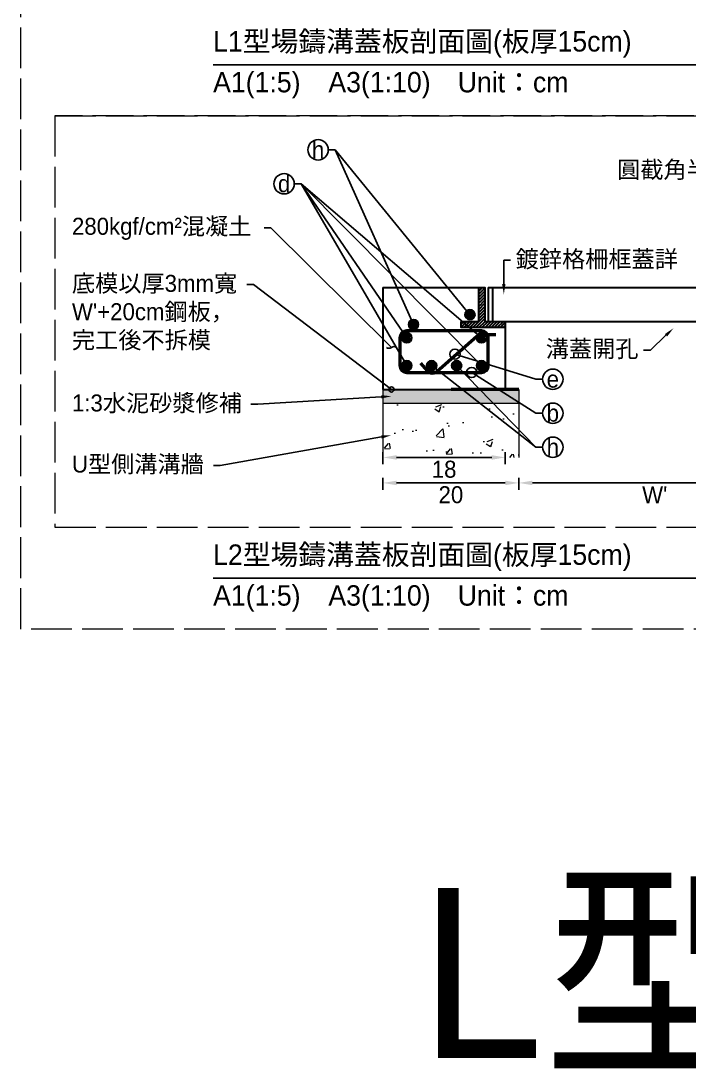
# Model space of a CAD drawing. Extents: x -2931 to 4779, y -2120 to 304.
# Drawn here: x -970.9 to -774.2, y -780.5 to -471.6 of the extents above; entities that cross this region are included whole.
import ezdxf
from ezdxf import colors
from ezdxf.entities.mleader import LeaderData, LeaderLine
from ezdxf.math import Vec2, Vec3

# ---------------------------------------------------------------- set-up
doc = ezdxf.new("R2010")
doc.units = 0
doc.header["$MEASUREMENT"] = 0
doc.linetypes.add('ACAD_ISO02W100', pattern=[15, 12, -3])
doc.layers.add('一、4.基本-隱藏', color=9, linetype='ACAD_ISO02W100', lineweight=20, plot=False)
doc.layers.add('三、3.文字-註解文字', color=2, linetype='Continuous')
for name, color, linetype, lineweight in [('二、1.繪圖-既有設施', 8, 'Continuous', 20), ('二、2.繪圖-施作項目', 181, 'Continuous', 30), ('二、5.繪圖-鋼筋', 60, 'Continuous', 50), ('二、6.繪圖-其他施作項目', 35, 'Continuous', 30)]:
    doc.layers.add(name, color=color, linetype=linetype, lineweight=lineweight)
doc.styles.add('次圖名(詳圖)', font='MS PGothic.ttf', dxfattribs={"height": 6})
doc.styles.add('註解文字', font='MS PGothic.ttf', dxfattribs={"height": 5})
doc.dimstyles.new('註解文字', dxfattribs={"dimtxt": 5, "dimasz": 4, "dimexe": 2, "dimexo": 2.5, "dimgap": 1, "dimtad": 2, "dimzin": 0, "dimdsep": 46, "dimtxsty": '註解文字', "dimcen": 0.1, "dimclrd": 256, "dimclre": 256, "dimclrt": 256, "dimadec": 0, "dimazin": 0, "dimtfac": 1, "dimtofl": 0, "dimtmove": 0, "dimatfit": 3, "dimfxl": 1.5, "dimfxlon": 1, "dimtolj": 1, "dimtzin": 0, "dimlwd": -1, "dimlwe": -1, "dimarcsym": 1})

# ---------------------------------------------------------------- blocks, each defined once
blk = doc.blocks.new('_Integral')
at = {"color": 0, "linetype": 'ByBlock', "lineweight": -2}
for centre, start, end in [((0.44, -0.09), 102, 168), ((-0.44, 0.09), 282, 348)]:
    blk.add_arc(centre, 0.454, start, end, dxfattribs=at)
blk = doc.blocks.new('_Small')
at = {"color": 0, "linetype": 'ByBlock', "lineweight": -2}
blk.add_circle((0, 0), 0.25, dxfattribs=at)
blk = doc.blocks.new('*D125')
at = {"layer": 'Defpoints', "color": 0, "transparency": 16777216}
for p in [(-864.31, -587.96), (-824.31, -587.96), (-824.31, -607.46)]:
    blk.add_point(p, dxfattribs=at)
at = {"layer": '三、3.文字-註解文字', "transparency": 16777216}
for p, q in [((-864.31, -605.96), (-864.31, -609.46)), ((-860.31, -607.46), (-828.31, -607.46)), ((-824.31, -605.96), (-824.31, -609.46))]:
    blk.add_line(p, q, dxfattribs=at)
for points in [[(-860.31, -606.8), (-860.31, -608.13), (-864.31, -607.46)], [(-828.31, -606.8), (-828.31, -608.13), (-824.31, -607.46)]]:
    blk.add_solid(points, dxfattribs=at)
at = {"layer": '三、3.文字-註解文字', "transparency": 16777216, "insert": (-844.31, -610.96), "char_height": 5, "attachment_point": 5, "style": '註解文字'}
blk.add_mtext('\\A1;20', dxfattribs=at)
blk = doc.blocks.new('*D126')
at = {"layer": 'Defpoints', "color": 0, "transparency": 16777216}
for p in [(-824.31, -587.96), (-744.31, -587.96), (-744.31, -607.46)]:
    blk.add_point(p, dxfattribs=at)
at = {"layer": '三、3.文字-註解文字', "transparency": 16777216}
for p, q in [((-824.31, -605.96), (-824.31, -609.46)), ((-820.31, -607.46), (-748.31, -607.46)), ((-744.31, -605.96), (-744.31, -609.46))]:
    blk.add_line(p, q, dxfattribs=at)
for points in [[(-820.31, -606.8), (-820.31, -608.13), (-824.31, -607.46)], [(-748.31, -606.8), (-748.31, -608.13), (-744.31, -607.46)]]:
    blk.add_solid(points, dxfattribs=at)
at = {"layer": '三、3.文字-註解文字', "transparency": 16777216, "insert": (-784.31, -610.96), "char_height": 5, "attachment_point": 5, "style": '註解文字'}
blk.add_mtext("\\A1;W'", dxfattribs=at)
blk = doc.blocks.new('*D133')
at = {"layer": 'Defpoints', "color": 0, "transparency": 16777216}
for p in [(-864.31, -577.96), (-828.31, -577.96), (-828.31, -599.96)]:
    blk.add_point(p, dxfattribs=at)
at = {"layer": '三、3.文字-註解文字', "transparency": 16777216}
for p, q in [((-864.31, -598.46), (-864.31, -601.96)), ((-828.31, -598.46), (-828.31, -601.96)), ((-860.31, -599.96), (-832.31, -599.96))]:
    blk.add_line(p, q, dxfattribs=at)
for points in [[(-860.31, -599.3), (-860.31, -600.63), (-864.31, -599.96)], [(-832.31, -599.3), (-832.31, -600.63), (-828.31, -599.96)]]:
    blk.add_solid(points, dxfattribs=at)
at = {"layer": '三、3.文字-註解文字', "transparency": 16777216, "insert": (-846.31, -603.46), "char_height": 5, "attachment_point": 5, "style": '註解文字'}
blk.add_mtext('\\A1;18', dxfattribs=at)

msp = doc.modelspace()

# ---------------------------------------------------------------- hatches: boundary and pattern name
at = {"layer": '二、1.繪圖-既有設施'}
h = msp.add_hatch(dxfattribs=at)
h.set_pattern_fill('CROSS', color=256, scale=0.2)
h.set_pattern_definition([(0, (-456233.2273, -666992.6937), (1.27, 1.27), [0.635, -1.905]), (90, (-456232.9098, -666993.0112), (-1.27, 1.27), [0.635, -1.905])])
h.paths.add_polyline_path([(-824.307, -579.964), (-828.307, -579.964), (-864.307, -579.964), (-864.307, -583.964), (-824.307, -583.964)])
h.paths.add_polyline_path([(-704.307, -579.964), (-744.307, -579.964), (-744.307, -583.964), (-704.307, -583.964)])
h = msp.add_hatch(dxfattribs=at)
h.set_pattern_fill('AR-CONC', color=256, scale=0.1)
h.set_pattern_definition([(50, (-456233.227, -666992.694), (18.2184669, -1.59390855), [1.905, -20.955]), (355, (-456233.227, -666992.694), (-3.52434214, 19.10568452), [1.524, -16.7640584]), (100.4514447, (-456231.709, -666992.826), (14.6941247, 17.5117752), [1.6190009, -17.80902446]), (46.1842, (-456233.227, -666987.614), (27.1079041, -4.2042328), [2.8575, -31.4325]), (96.6355576, (-456230.968, -666987.964), (23.7404134, 24.7426125), [2.4285023, -26.7135608]), (351.184151, (-456233.227, -666987.614), (23.7404134, 24.7426125), [2.2859967, -25.1459732]), (21, (-456230.687, -666988.884), (15.16143913, -10.22651982), [1.905, -20.955]), (326, (-456230.687, -666988.884), (6.18020283, 18.4187966), [1.524, -16.764]), (71.451445, (-456229.424, -666989.736), (21.34164193, 8.1922769), [1.6190009, -17.80899376]), (37.5, (-456233.227, -666992.6937), (0.308860325, 8.455503887), [0, -16.5608, 0, -17.018, 0, -16.8275]), (7.5, (-456233.227, -666992.694), (6.68196625, 10.01805748), [0, -9.7028, 0, -16.1798, 0, -6.4135]), (327.5, (-456238.8915, -666992.694), (13.559059517, -0.5728744), [0, -6.35, 0, -19.812, 0, -26.289]), (317.5, (-456241.431, -666992.694), (14.81291814, 2.5426491), [0, -8.255, 0, -13.1572, 0, -18.669])])
h.paths.add_polyline_path([(-864.307, -599.964), (-824.307, -599.964), (-824.307, -583.964), (-864.307, -583.964)])
h.paths.add_polyline_path([(-744.307, -599.964), (-704.307, -599.964), (-704.307, -583.964), (-744.307, -583.964)])
at = {"layer": '二、5.繪圖-鋼筋'}
h = msp.add_hatch(color=256, dxfattribs=at)
h.dxf.hatch_style = 1
h.paths.add_polyline_path([(-837.707, -557.964, 1), (-839.707, -557.964, 1)])
h = msp.add_hatch(color=256, dxfattribs=at)
h.dxf.hatch_style = 1
h.paths.add_polyline_path([(-854.307, -560.864, 1), (-856.307, -560.864, 1)])
h = msp.add_hatch(color=256, dxfattribs=at)
h.dxf.hatch_style = 1
h.paths.add_polyline_path([(-856.307, -564.764, 1), (-858.307, -564.764, 1)])
h = msp.add_hatch(color=256, dxfattribs=at)
h.dxf.hatch_style = 1
h.paths.add_polyline_path([(-834.307, -564.764, 1), (-836.307, -564.764, 1)])
h = msp.add_hatch(color=256, dxfattribs=at)
h.dxf.hatch_style = 1
h.paths.add_polyline_path([(-856.307, -572.964, 1), (-858.307, -572.964, 1)])
h = msp.add_hatch(color=256, dxfattribs=at)
h.dxf.hatch_style = 1
h.paths.add_polyline_path([(-848.967, -572.964, 1), (-850.967, -572.964, 1)])
h = msp.add_hatch(color=256, dxfattribs=at)
h.dxf.hatch_style = 1
h.paths.add_polyline_path([(-841.627, -572.964, 1), (-843.627, -572.964, 1)])
h = msp.add_hatch(color=256, dxfattribs=at)
h.dxf.hatch_style = 1
h.paths.add_polyline_path([(-834.307, -572.964, 1), (-836.307, -572.964, 1)])
at = {"layer": '二、6.繪圖-其他施作項目'}
h = msp.add_hatch(dxfattribs=at)
h.set_pattern_fill('ANSI31', color=256, scale=0.2)
h.set_pattern_definition([(45, (2594.7107, -3158.53623), (-0.44901281, 0.44901281), [])])
h.paths.add_polyline_path([(-836.107, -559.964), (-841.307, -559.964), (-841.307, -561.764), (-828.307, -561.764), (-828.307, -559.964), (-834.307, -559.964), (-834.307, -549.964), (-836.107, -549.964)])
h.paths.add_polyline_path([(-740.507, -549.964), (-742.307, -549.964), (-742.307, -559.964), (-748.307, -559.964), (-748.307, -561.764), (-735.307, -561.764), (-735.307, -559.964), (-740.507, -559.964)])

# ---------------------------------------------------------------- linework, layer by layer
at = {"layer": '一、4.基本-隱藏'}
for points in [[(-970.855, -143.464), (-190.855, -143.464), (-190.855, -650.464), (-970.855, -650.464)], [(-607.759, -499.464), (-960.855, -499.464), (-960.855, -620.464), (-607.759, -620.464)]]:
    msp.add_lwpolyline(points, close=True, dxfattribs=at)
msp.add_lwpolyline([(-960.855, -499.464), (-607.759, -499.464)], dxfattribs=at)
at = {"layer": '三、3.文字-註解文字'}
for points in [[(-914.307, -484.464), (-654.307, -484.464)], [(-914.307, -635.464), (-654.307, -635.464)]]:
    msp.add_lwpolyline(points, dxfattribs=at)
at = {"layer": '三、3.文字-註解文字', "color": 144}
msp.add_lwpolyline([(-855.307, -560.864), (-878.407, -509.464)], dxfattribs=at)
at = {"layer": '三、3.文字-註解文字'}
for centre in [(-883.407, -509.464), (-893.407, -519.464), (-814.307, -576.964), (-814.307, -586.964), (-814.307, -596.964)]:
    msp.add_circle(centre, 3, dxfattribs=at)
at = {"layer": '三、3.文字-註解文字', "color": 144}
msp.add_circle((-855.307, -560.864), 1.5, dxfattribs=at)
at = {"layer": '二、1.繪圖-既有設施'}
for points in [[(-864.307, -579.964), (-864.307, -599.964)], [(-828.307, -579.964), (-824.307, -579.964)], [(-824.307, -579.964), (-824.307, -599.964)], [(-864.307, -583.964), (-824.307, -583.964)]]:
    msp.add_lwpolyline(points, dxfattribs=at)
at = {"layer": '二、2.繪圖-施作項目'}
for points in [[(-864.307, -549.964), (-836.107, -549.964)], [(-864.307, -549.964), (-864.307, -579.964)], [(-828.307, -559.964), (-828.307, -579.964)], [(-864.307, -579.964), (-828.307, -579.964)]]:
    msp.add_lwpolyline(points, dxfattribs=at)
at = {"layer": '二、5.繪圖-鋼筋'}
msp.add_lwpolyline([(-833.307, -572.964), (-833.307, -564.764, 0.4142136), (-835.307, -562.764), (-857.307, -562.764, 0.4142136), (-859.307, -564.764), (-859.307, -572.964, 0.4142136), (-857.307, -574.964), (-835.307, -574.964, 0.4142136)], format="xyb", close=True, dxfattribs=at)
msp.add_lwpolyline([(-853.271, -572.211), (-851.288, -574.463, 0.4142136), (-848.466, -574.643), (-836.674, -564.263, -0.1824306), (-835.352, -563.764), (-831.107, -563.764)], format="xyb", dxfattribs=at)
for centre in [(-838.707, -557.964), (-855.307, -560.864), (-857.307, -564.764), (-835.307, -564.764), (-857.307, -572.964), (-849.967, -572.964), (-842.627, -572.964), (-835.307, -572.964)]:
    msp.add_circle(centre, 1, dxfattribs=at)
at = {"layer": '二、6.繪圖-其他施作項目'}
msp.add_lwpolyline([(-841.307, -559.964), (-836.107, -559.964), (-836.107, -549.964), (-834.307, -549.964), (-834.307, -559.964), (-828.307, -559.964), (-828.307, -561.764), (-841.307, -561.764)], close=True, dxfattribs=at)
for points in [[(-833.307, -549.964), (-833.307, -559.964)], [(-833.307, -549.964), (-743.307, -549.964)], [(-832.107, -549.964), (-832.107, -559.964)], [(-833.307, -559.964), (-743.307, -559.964)]]:
    msp.add_lwpolyline(points, dxfattribs=at)
at = {"layer": '二、6.繪圖-其他施作項目', "linetype": 'Continuous', "const_width": 1}
msp.add_lwpolyline([(-844.307, -579.964), (-824.307, -579.964)], dxfattribs=at)

# ---------------------------------------------------------------- texts
at = {"layer": '三、3.文字-註解文字'}
for s, width, gutter_width, insert, char_height, attachment_point, style in [('{\\fMS PGothic|b0|i0|c128|p34;L1型場鑄溝蓋板剖面圖(板厚1}5{\\fMS PGothic|b0|i0|c128|p34;cm)}', 215.37549, 15, (-914.307, -478.464), 6, 4, '次圖名(詳圖)'), ('{\\fMS PGothic|b0|i0|c128|p34;A1(1:}5{\\fMS PGothic|b0|i0|c128|p34;)\u3000A3(1:}1{\\fMS PGothic|b0|i0|c128|p34;0)^IUnit：cm}', 136.03259, 15, (-914.307, -490.464), 6, 4, '次圖名(詳圖)'), ('h', 8.38231, 30, (-883.407, -509.464), 5, 5, '註解文字'), ('d', 8.38231, 30, (-893.407, -519.464), 5, 5, '註解文字'), ('e', 8.38231, 30, (-814.307, -576.964), 5, 5, '註解文字'), ('b', 8.38231, 30, (-814.307, -586.964), 5, 5, '註解文字'), ('h', 8.38231, 30, (-814.307, -596.964), 5, 5, '註解文字'), ('{\\fMS PGothic|b0|i0|c128|p34;L2型場鑄溝蓋板剖面圖(板厚1}5{\\fMS PGothic|b0|i0|c128|p34;cm)}', 215.37549, 15, (-914.307, -629.464), 6, 4, '次圖名(詳圖)'), ('{\\fMS PGothic|b0|i0|c128|p34;A1(1:}5{\\fMS PGothic|b0|i0|c128|p34;)\u3000A3(1:}1{\\fMS PGothic|b0|i0|c128|p34;0)^IUnit：cm}', 136.03259, 15, (-914.307, -641.464), 6, 4, '次圖名(詳圖)'), ("{\\fMS PGothic|b0|i0|c128|p34;L型  T=15、W}'{\\fMS PGothic|b0|i0|c128|p34;=}5{\\fMS PGothic|b0|i0|c128|p34;0}", 618.7081, 25, (-580.855, -780.464), 50, 8, '註解文字')]:
    msp.add_mtext_dynamic_manual_height_columns(s, width=width, gutter_width=gutter_width, heights=[0], dxfattribs=dict(at, insert=insert, char_height=char_height, attachment_point=attachment_point, style=style))

# ---------------------------------------------------------------- dimensions: what is measured, and where the dimension line sits
for base, p1, p2, text, picture, middle in [((-828.307, -599.964), (-864.307, -577.964), (-828.307, -577.964), '18', '*D133', (-846.307, -603.464)), ((-824.307, -607.464), (-864.307, -587.964), (-824.307, -587.964), '20', '*D125', (-844.307, -610.964)), ((-744.307, -607.464), (-824.307, -587.964), (-744.307, -587.964), "W'", '*D126', (-784.307, -610.964))]:
    dim = msp.add_linear_dim(base=base, p1=p1, p2=p2, text=text, dimstyle='註解文字', dxfattribs=at)
    dim.commit()
    dim.dimension.update_dxf_attribs({"geometry": picture, "text_midpoint": middle})

# ---------------------------------------------------------------- leaders
ml = msp.add_multileader_mtext('Standard', dxfattribs=at)
ml.set_content('{\\fMS PGothic|b0|i0|c128|p34; }', color=256, style='註解文字')
ml.set_leader_properties(color=144, linetype='ByLayer', lineweight=-1)
ml.set_arrow_properties(name='SMALL')
ml.build(insert=Vec2(0, 0))
ml.multileader.update_dxf_attribs({"dogleg_length": 2, "arrow_head_size": 6})
ctx = ml.context
ctx.base_point, ctx.char_height, ctx.arrow_head_size, ctx.landing_gap_size, ctx.plane_origin = Vec3(-885.623, -509.464), 5, 6, 1.5, Vec3(-864.109, -526.201)
ctx.text_align_type = 2
notes = []
notes.append((ctx, [(0, (1, 1, 0), (-878.407, -509.464), (-1, 0), 2, [(0, [(-838.707, -557.964)], 0, [])])]))
ctx.mtext.insert, ctx.mtext.alignment, ctx.mtext.flow_direction = Vec3(-881.907, -506.964), 3, 5
ml = msp.add_multileader_mtext('Standard', dxfattribs=at)
ml.set_content('圓截角半徑3cm', color=256, style='註解文字')
ml.set_leader_properties(color=144, linetype='ByLayer', lineweight=-1)
ml.build(insert=Vec2(0, 0))
ml.multileader.update_dxf_attribs({"dogleg_length": 2, "arrow_head_size": 3})
ctx = ml.context
ctx.base_point, ctx.char_height, ctx.arrow_head_size, ctx.landing_gap_size, ctx.plane_origin = Vec3(-798.263, -515.604), 5, 3, 1.5, Vec3(-750.422, -496.326)
ctx.text_align_type = 2
notes.append((ctx, [(0, (1, 1, 0), (-745.422, -515.604), (-1, 0), 2, [(0, [(-734.307, -521.964)], 0, [])])]))
ctx.mtext.insert, ctx.mtext.alignment, ctx.mtext.flow_direction = Vec3(-748.922, -512.764), 3, 5
ml = msp.add_multileader_mtext('Standard', dxfattribs=at)
ml.set_content('{\\fMS PGothic|b0|i0|c128|p34; }', color=256, style='註解文字')
ml.set_leader_properties(color=144, linetype='ByLayer', lineweight=-1)
ml.set_arrow_properties(name='SMALL')
ml.build(insert=Vec2(0, 0))
ml.multileader.update_dxf_attribs({"dogleg_length": 2, "arrow_head_size": 6})
ctx = ml.context
ctx.base_point, ctx.char_height, ctx.arrow_head_size, ctx.landing_gap_size, ctx.plane_origin = Vec3(-895.623, -519.464), 5, 6, 1.5, Vec3(-880.709, -544.101)
ctx.text_align_type = 2
notes.append((ctx, [(0, (1, 1, 0), (-888.407, -519.464), (-1, 0), 2, [(0, [(-835.307, -564.764)], 0, [])])]))
ctx.mtext.insert, ctx.mtext.alignment, ctx.mtext.flow_direction = Vec3(-891.907, -516.964), 3, 5
ml = msp.add_multileader_mtext('Standard', dxfattribs=at)
ml.set_content('{\\fMS PGothic|b0|i0|c128|p34; }', color=256, style='註解文字')
ml.set_leader_properties(color=144, linetype='ByLayer', lineweight=-1)
ml.set_arrow_properties(name='SMALL')
ml.build(insert=Vec2(0, 0))
ml.multileader.update_dxf_attribs({"dogleg_length": 2, "arrow_head_size": 6})
ctx = ml.context
ctx.base_point, ctx.char_height, ctx.arrow_head_size, ctx.landing_gap_size, ctx.plane_origin = Vec3(-895.623, -519.464), 5, 6, 1.5, Vec3(-882.636, -549.479)
ctx.text_align_type = 2
notes.append((ctx, [(0, (1, 1, 0), (-888.407, -519.464), (-1, 0), 2, [(0, [(-857.307, -564.764)], 0, [])])]))
ctx.mtext.insert, ctx.mtext.alignment, ctx.mtext.flow_direction = Vec3(-891.907, -516.964), 3, 5
ml = msp.add_multileader_mtext('Standard', dxfattribs=at)
ml.set_content('{\\fMS PGothic|b0|i0|c128|p34; }', color=256, style='註解文字')
ml.set_leader_properties(color=144, linetype='ByLayer', lineweight=-1)
ml.set_arrow_properties(name='SMALL')
ml.build(insert=Vec2(0, 0))
ml.multileader.update_dxf_attribs({"dogleg_length": 2, "arrow_head_size": 6})
ctx = ml.context
ctx.base_point, ctx.char_height, ctx.arrow_head_size, ctx.landing_gap_size, ctx.plane_origin = Vec3(-895.623, -519.464), 5, 6, 1.5, Vec3(-849.594, -550.242)
ctx.text_align_type = 2
notes.append((ctx, [(0, (1, 1, 0), (-888.407, -519.464), (-1, 0), 2, [(0, [(-835.307, -572.964)], 0, [])])]))
ctx.mtext.insert, ctx.mtext.alignment, ctx.mtext.flow_direction = Vec3(-891.907, -516.964), 3, 5
ml = msp.add_multileader_mtext('Standard', dxfattribs=at)
ml.set_content('{\\fMS PGothic|b0|i0|c128|p34; }', color=256, style='註解文字')
ml.set_leader_properties(color=144, linetype='ByLayer', lineweight=-1)
ml.set_arrow_properties(name='SMALL')
ml.build(insert=Vec2(0, 0))
ml.multileader.update_dxf_attribs({"dogleg_length": 2, "arrow_head_size": 6})
ctx = ml.context
ctx.base_point, ctx.char_height, ctx.arrow_head_size, ctx.landing_gap_size, ctx.plane_origin = Vec3(-895.623, -519.464), 5, 6, 1.5, Vec3(-873.115, -550.69)
ctx.text_align_type = 2
notes.append((ctx, [(0, (1, 1, 0), (-888.407, -519.464), (-1, 0), 2, [(0, [(-857.307, -572.964)], 0, [])])]))
ctx.mtext.insert, ctx.mtext.alignment, ctx.mtext.flow_direction = Vec3(-891.907, -516.964), 3, 5
ml = msp.add_multileader_mtext('Standard', dxfattribs=at)
ml.set_content('280kgf/cm²混凝土', color=256, style='註解文字')
ml.set_leader_properties(color=144, linetype='ByLayer', lineweight=-1)
ml.set_arrow_properties(name='INTEGRAL')
ml.build(insert=Vec2(0, 0))
ml.multileader.update_dxf_attribs({"dogleg_length": 2, "arrow_head_size": 3})
ctx = ml.context
ctx.base_point, ctx.char_height, ctx.arrow_head_size, ctx.landing_gap_size, ctx.plane_origin = Vec3(-957.355, -532.447), 5, 3, 1.5, Vec3(-817.606, -630.633)
notes.append((ctx, [(1, (1, 1, 0), (-897.298, -532.447), (-1, 0), 2, [(0, [(-861.807, -567.613)], 0, [])])]))
ctx.mtext.insert, ctx.mtext.width, ctx.mtext.flow_direction = Vec3(-955.855, -529.464), 107.51878, 5
ml = msp.add_multileader_mtext('Standard', dxfattribs=at)
ml.set_content('{\\fMS PGothic|b0|i0|c128|p34;鍍鋅格柵框蓋詳}', color=256, style='註解文字')
ml.set_leader_properties(color=144, linetype='ByLayer', lineweight=-1)
ml.build(insert=Vec2(0, 0))
ml.multileader.update_dxf_attribs({"dogleg_length": 2, "arrow_head_size": 3})
ctx = ml.context
ctx.base_point, ctx.char_height, ctx.arrow_head_size, ctx.landing_gap_size, ctx.plane_origin = Vec3(-826.736, -541.964), 5, 3, 1.5, Vec3(-846.285, -598.141)
notes.append((ctx, [(1, (1, 1, 0), (-828.736, -541.964), (1, 0), 2, [(0, [(-828.736, -551.964)], 0, [])])]))
ctx.mtext.insert, ctx.mtext.width, ctx.mtext.flow_direction = Vec3(-825.236, -539.109), 50.82195, 5
ml = msp.add_multileader_mtext('Standard', dxfattribs=at)
ml.set_content("{\\fMS PGothic|b0|i0|c128|p34;底模以厚3mm寬}W'{\\fMS PGothic|b0|i0|c128|p34;+20cm鋼板，完工後不拆模}", color=256, style='註解文字')
ml.set_leader_properties(color=144, linetype='ByLayer', lineweight=-1)
ml.set_arrow_properties(name='SMALL')
ml.build(insert=Vec2(0, 0))
ml.multileader.update_dxf_attribs({"dogleg_length": 2, "arrow_head_size": 3})
ctx = ml.context
ctx.base_point, ctx.char_height, ctx.arrow_head_size, ctx.landing_gap_size, ctx.plane_origin = Vec3(-957.355, -549.095), 5, 3, 1.5, Vec3(-817.606, -643.781)
notes.append((ctx, [(1, (1, 1, 0), (-902.412, -549.095), (-1, 0), 2, [(0, [(-861.807, -579.964)], 0, [])])]))
ctx.mtext.insert, ctx.mtext.width, ctx.mtext.flow_direction = Vec3(-955.855, -546.254), 52.34804, 5
ml = msp.add_multileader_mtext('Standard', dxfattribs=at)
ml.set_content('溝蓋開孔', color=256, style='註解文字')
ml.set_leader_properties(color=144, linetype='ByLayer', lineweight=-1)
ml.build(insert=Vec2(0, 0))
ml.multileader.update_dxf_attribs({"dogleg_length": 2, "arrow_head_size": 3})
ctx = ml.context
ctx.base_point, ctx.char_height, ctx.arrow_head_size, ctx.landing_gap_size, ctx.plane_origin = Vec3(-818.933, -568.409), 5, 3, 1.5, Vec3(-796.376, -608.141)
ctx.text_align_type = 2
notes.append((ctx, [(0, (1, 1, 0), (-785.609, -568.409), (-1, 0), 2, [(0, [(-778.828, -561.964)], 0, [])])]))
ctx.mtext.insert, ctx.mtext.width, ctx.mtext.alignment, ctx.mtext.flow_direction = Vec3(-789.109, -565.497), 29.56865, 3, 5
ml = msp.add_multileader_mtext('Standard', dxfattribs=at)
ml.set_content('{\\fMS PGothic|b0|i0|c128|p34; }', color=256, style='註解文字')
ml.set_leader_properties(color=144, linetype='ByLayer', lineweight=-1)
ml.set_arrow_properties(name='SMALL')
ml.build(insert=Vec2(0, 0))
ml.multileader.update_dxf_attribs({"dogleg_length": 2, "arrow_head_size": 6})
ctx = ml.context
ctx.base_point, ctx.char_height, ctx.arrow_head_size, ctx.landing_gap_size, ctx.plane_origin = Vec3(-817.307, -576.964), 5, 6, 1.5, Vec3(-880.709, -536.601)
notes.append((ctx, [(1, (1, 1, 0), (-819.307, -576.964), (1, 0), 2, [(0, [(-843.113, -569.57)], 0, [])])]))
ctx.mtext.insert, ctx.mtext.flow_direction = Vec3(-815.807, -574.464), 5
ml = msp.add_multileader_mtext('Standard', dxfattribs=at)
ml.set_content('{\\fMS PGothic|b0|i0|c128|p34; }', color=256, style='註解文字')
ml.set_leader_properties(color=144, linetype='ByLayer', lineweight=-1)
ml.set_arrow_properties(name='SMALL')
ml.build(insert=Vec2(0, 0))
ml.multileader.update_dxf_attribs({"dogleg_length": 2, "arrow_head_size": 6})
ctx = ml.context
ctx.base_point, ctx.char_height, ctx.arrow_head_size, ctx.landing_gap_size, ctx.plane_origin = Vec3(-817.307, -596.964), 5, 6, 1.5, Vec3(-880.709, -551.601)
notes.append((ctx, [(1, (1, 1, 0), (-819.307, -596.964), (1, 0), 2, [(0, [(-849.967, -572.964)], 0, [])])]))
ctx.mtext.insert, ctx.mtext.flow_direction = Vec3(-815.807, -594.464), 5
ml = msp.add_multileader_mtext('Standard', dxfattribs=at)
ml.set_content('{\\fMS PGothic|b0|i0|c128|p34; }', color=256, style='註解文字')
ml.set_leader_properties(color=144, linetype='ByLayer', lineweight=-1)
ml.set_arrow_properties(name='SMALL')
ml.build(insert=Vec2(0, 0))
ml.multileader.update_dxf_attribs({"dogleg_length": 2, "arrow_head_size": 6})
ctx = ml.context
ctx.base_point, ctx.char_height, ctx.arrow_head_size, ctx.landing_gap_size, ctx.plane_origin = Vec3(-817.307, -596.964), 5, 6, 1.5, Vec3(-878.205, -543.674)
notes.append((ctx, [(1, (1, 1, 0), (-819.307, -596.964), (1, 0), 2, [(0, [(-842.627, -572.964)], 0, [])])]))
ctx.mtext.insert, ctx.mtext.flow_direction = Vec3(-815.807, -594.464), 5
ml = msp.add_multileader_mtext('Standard', dxfattribs=at)
ml.set_content('{\\fMS PGothic|b0|i0|c128|p34; }', color=256, style='註解文字')
ml.set_leader_properties(color=144, linetype='ByLayer', lineweight=-1)
ml.set_arrow_properties(name='SMALL')
ml.build(insert=Vec2(0, 0))
ml.multileader.update_dxf_attribs({"dogleg_length": 2, "arrow_head_size": 6})
ctx = ml.context
ctx.base_point, ctx.char_height, ctx.arrow_head_size, ctx.landing_gap_size, ctx.plane_origin = Vec3(-817.307, -586.964), 5, 6, 1.5, Vec3(-880.709, -541.601)
notes.append((ctx, [(1, (1, 1, 0), (-819.307, -586.964), (1, 0), 2, [(0, [(-838.193, -574.964)], 0, [])])]))
ctx.mtext.insert, ctx.mtext.flow_direction = Vec3(-815.807, -584.464), 5
ml = msp.add_multileader_mtext('Standard', dxfattribs=at)
ml.set_content('1:3水泥砂漿修補', color=256, style='註解文字')
ml.set_leader_properties(color=144, linetype='ByLayer', lineweight=-1)
ml.build(insert=Vec2(0, 0))
ml.multileader.update_dxf_attribs({"dogleg_length": 2, "arrow_head_size": 3})
ctx = ml.context
ctx.base_point, ctx.char_height, ctx.arrow_head_size, ctx.landing_gap_size, ctx.plane_origin = Vec3(-957.355, -584.284), 5, 3, 1.5, Vec3(-814.061, -636.714)
notes.append((ctx, [(1, (1, 1, 0), (-901.162, -584.284), (-1, 0), 2, [(0, [(-861.807, -581.964)], 0, [])])]))
ctx.mtext.insert, ctx.mtext.width, ctx.mtext.defined_height, ctx.mtext.flow_direction = Vec3(-955.855, -581.444), 75.70236, 7.957, 5
ml = msp.add_multileader_mtext('Standard', dxfattribs=at)
ml.set_content('{\\fMS PGothic|b0|i0|c128|p34;U型側溝}溝牆', color=256, style='註解文字')
ml.set_leader_properties(color=144, linetype='ByLayer', lineweight=-1)
ml.build(insert=Vec2(0, 0))
ml.multileader.update_dxf_attribs({"dogleg_length": 2, "arrow_head_size": 3})
ctx = ml.context
ctx.base_point, ctx.char_height, ctx.arrow_head_size, ctx.landing_gap_size, ctx.plane_origin = Vec3(-957.355, -602.313), 5, 3, 1.5, Vec3(-814.061, -649.658)
notes.append((ctx, [(1, (1, 1, 0), (-912.213, -602.313), (-1, 0), 2, [(0, [(-861.807, -593.419)], 0, [])])]))
ctx.mtext.insert, ctx.mtext.width, ctx.mtext.defined_height, ctx.mtext.flow_direction = Vec3(-955.855, -599.401), 79.19501, 8.736, 5
for ctx, leaders in notes:
    for number, flags, end, landing, length, lines in leaders:
        leader = LeaderData()
        leader.index, (leader.has_last_leader_line, leader.has_dogleg_vector, leader.attachment_direction) = number, flags
        leader.last_leader_point, leader.dogleg_vector, leader.dogleg_length = Vec3(end), Vec3(landing), length
        for number, points, colour, breaks in lines:
            line = LeaderLine()
            line.index, line.vertices, line.color, line.breaks = number, Vec3.list(points), colors.encode_raw_color(colour), breaks
            leader.lines.append(line)
        ctx.leaders.append(leader)

doc.saveas('drawing.dxf')
